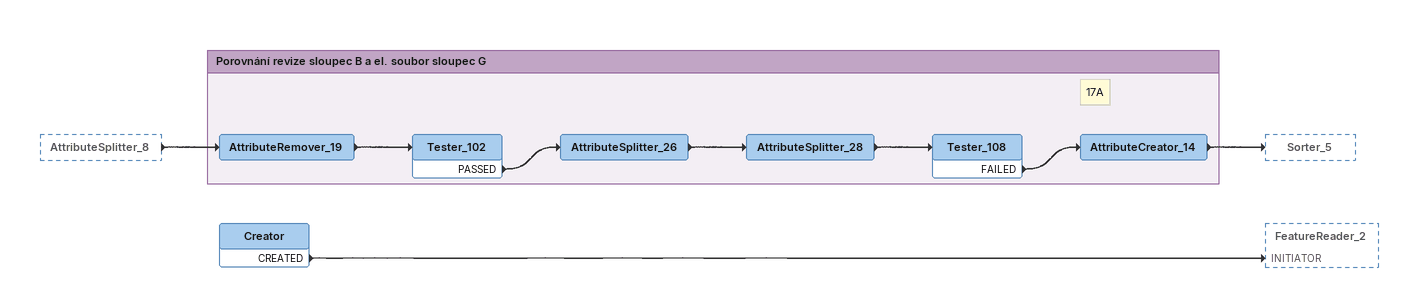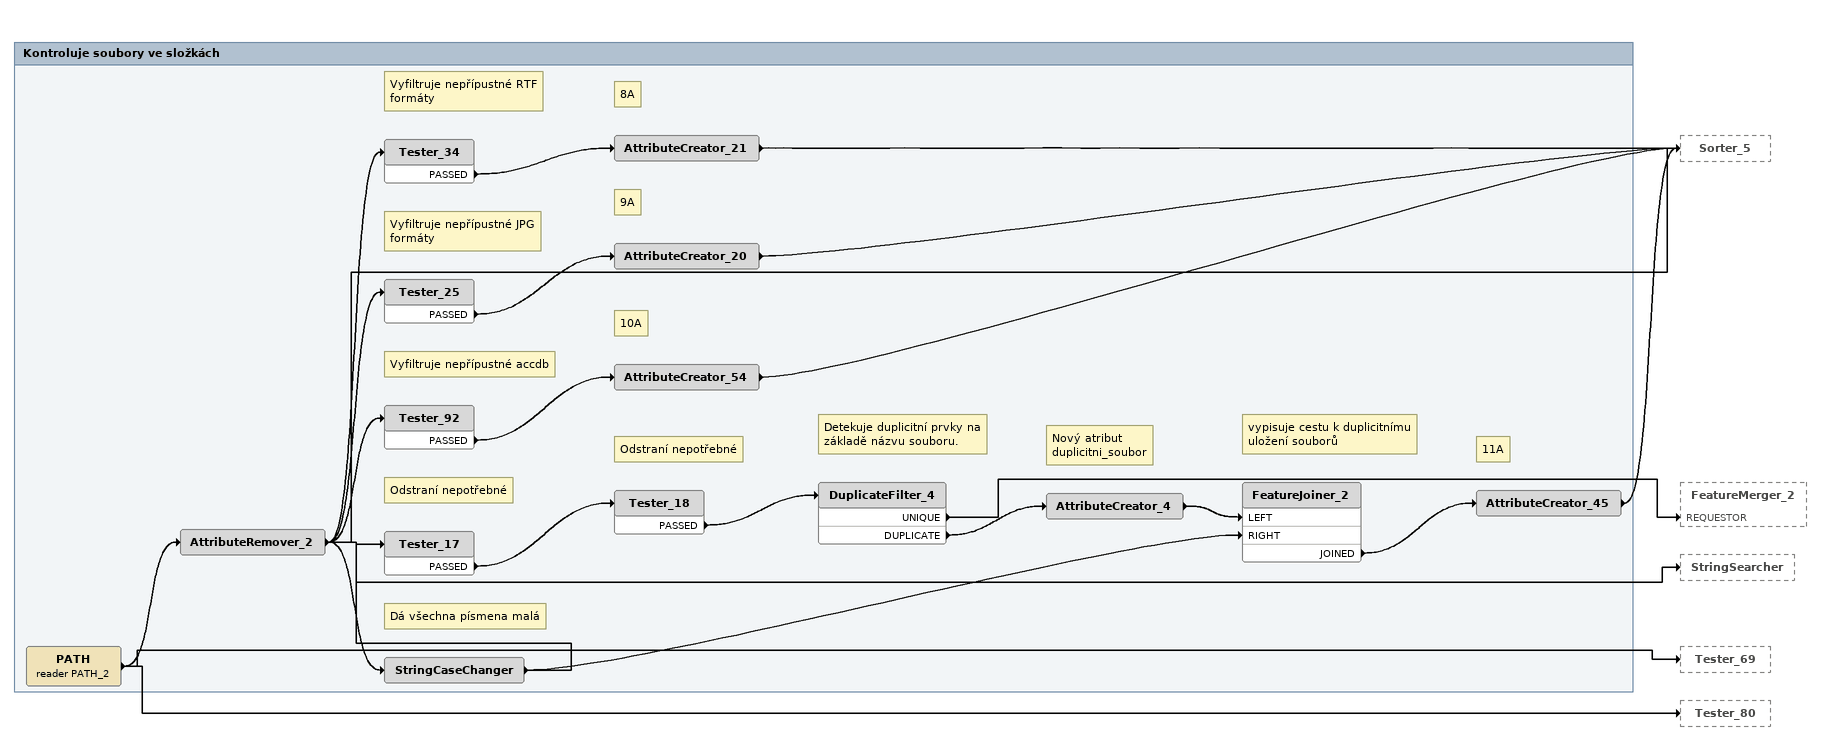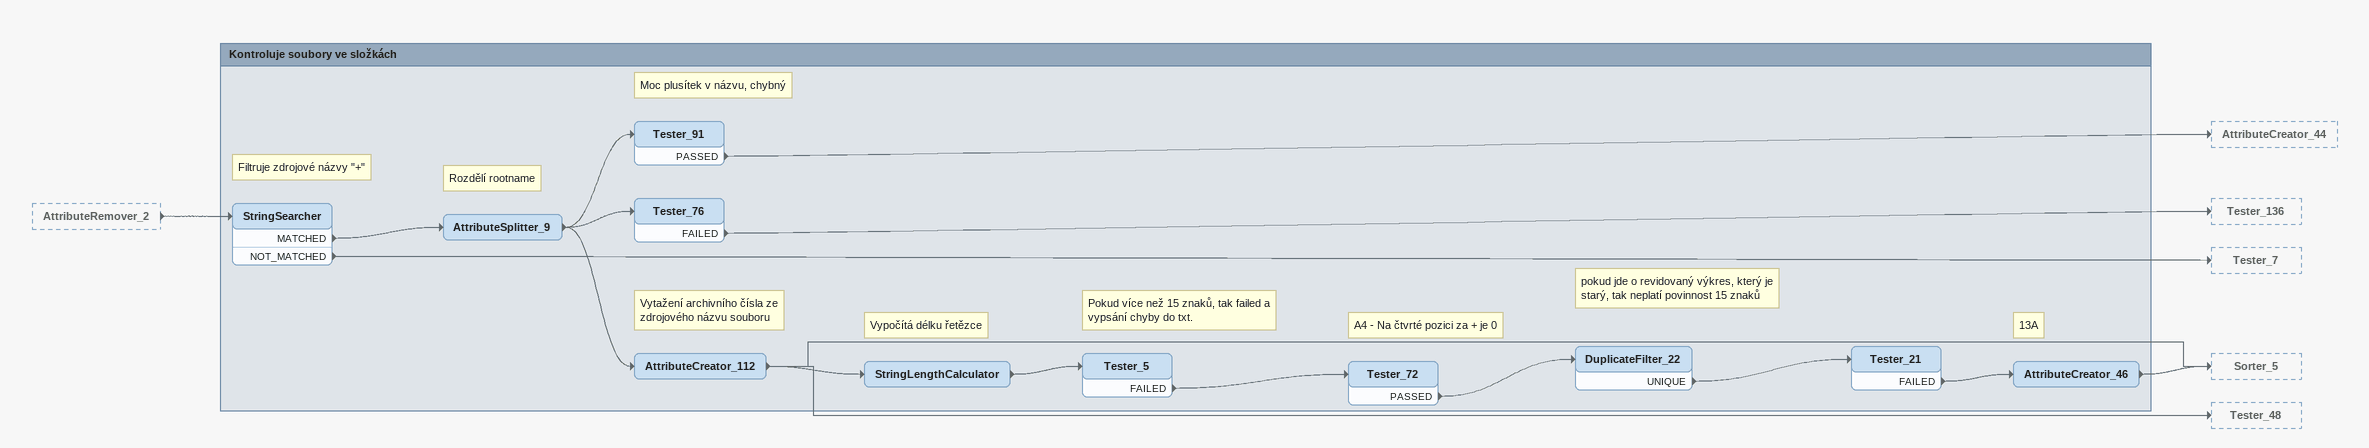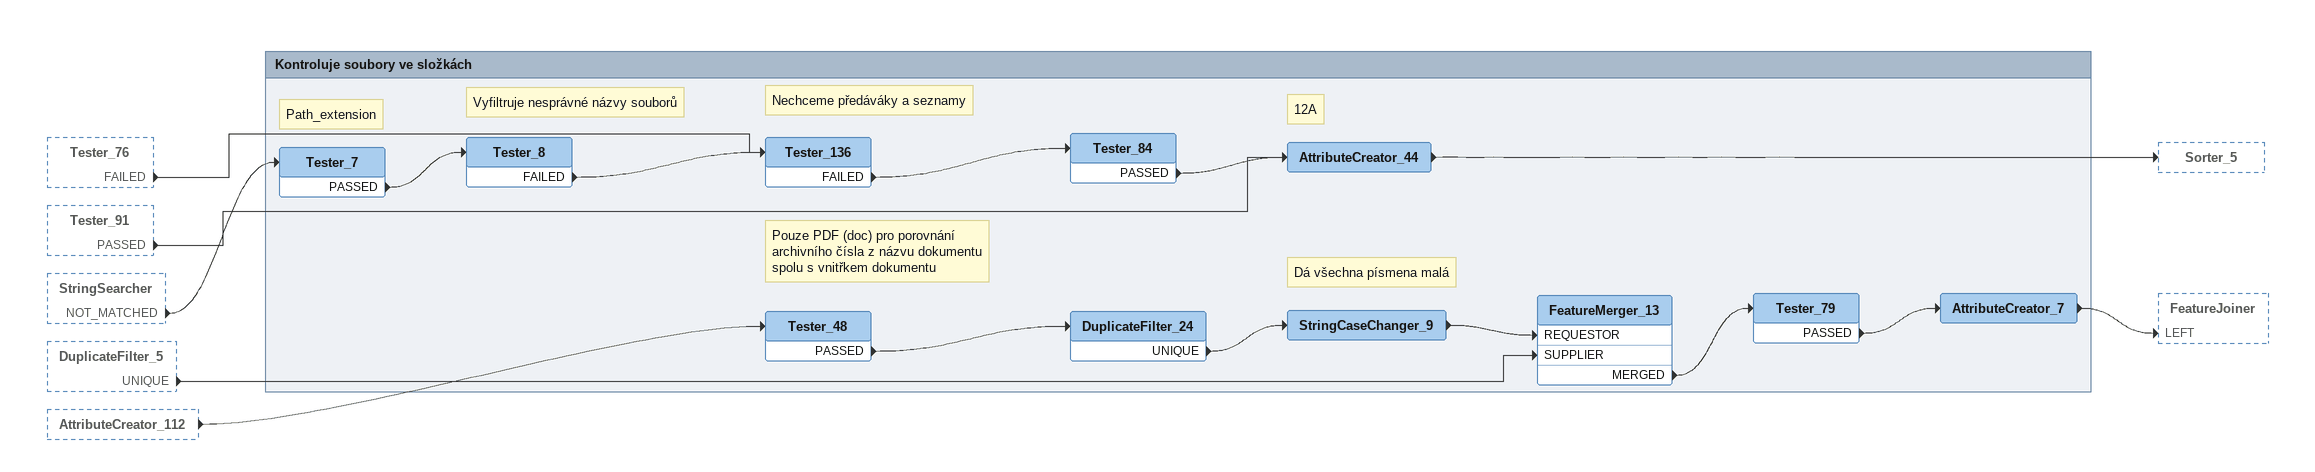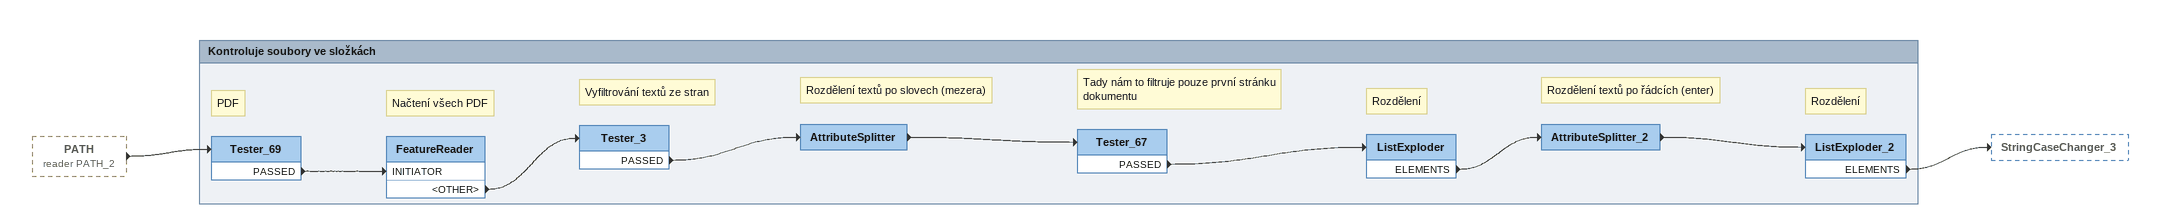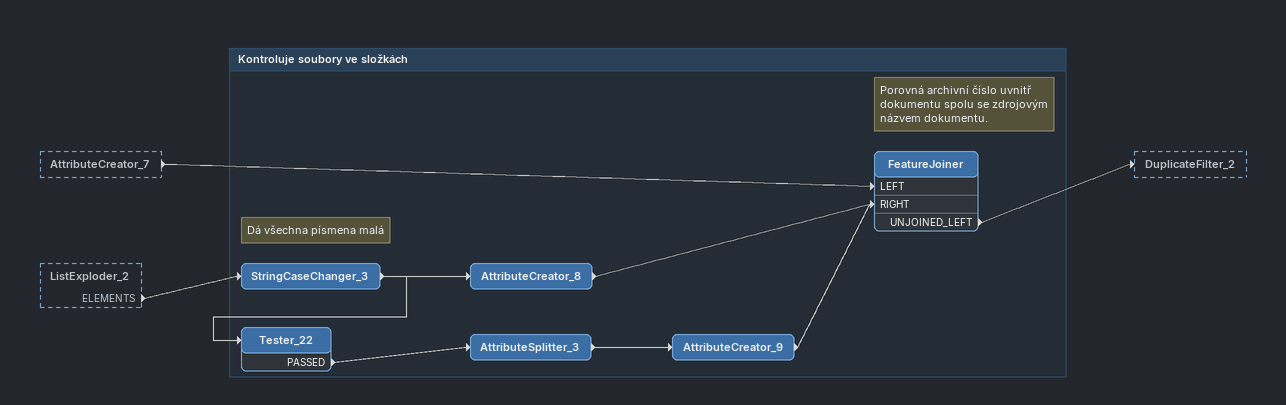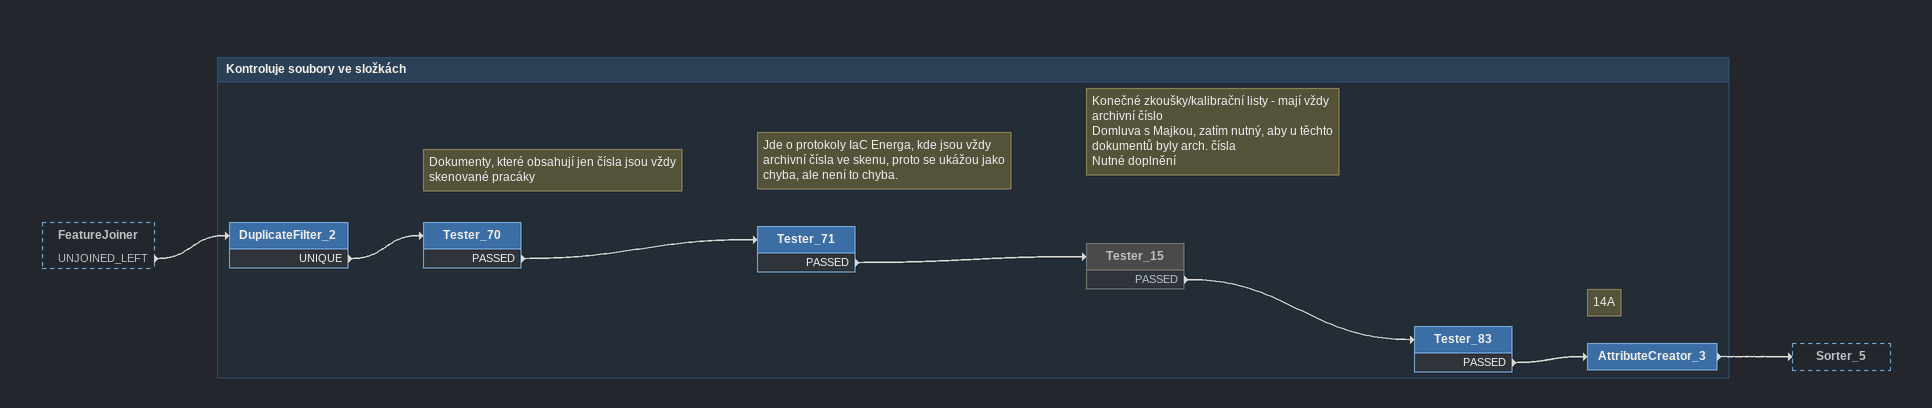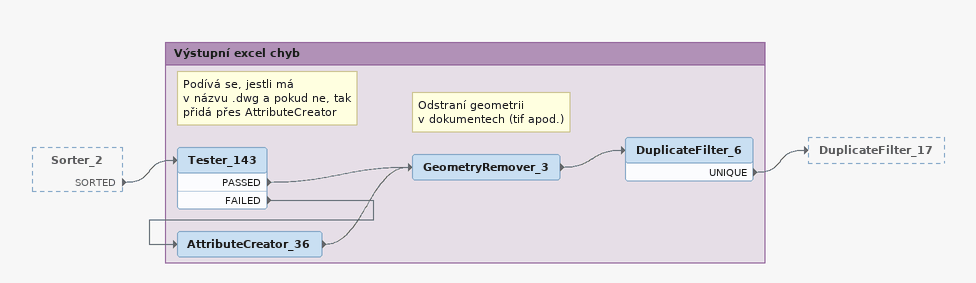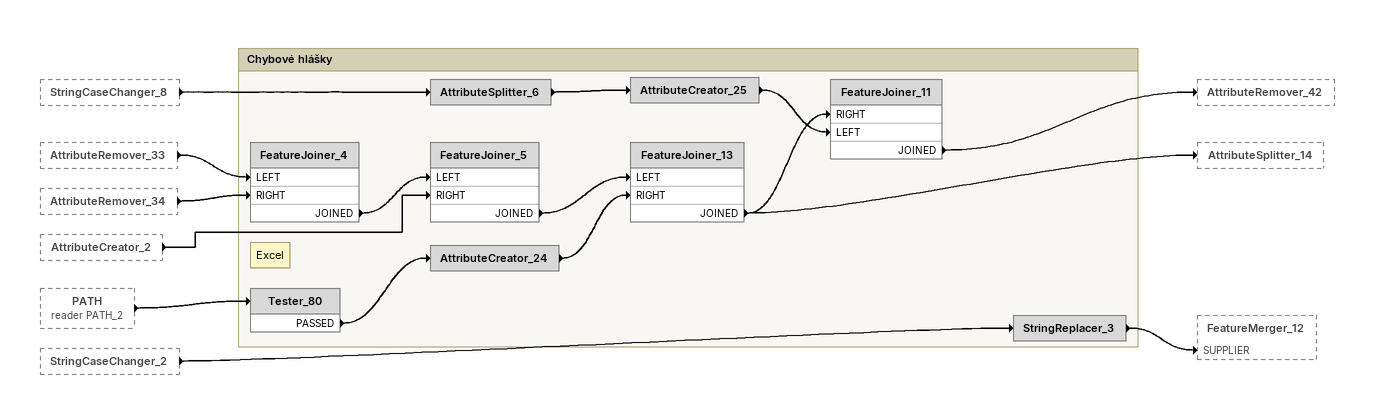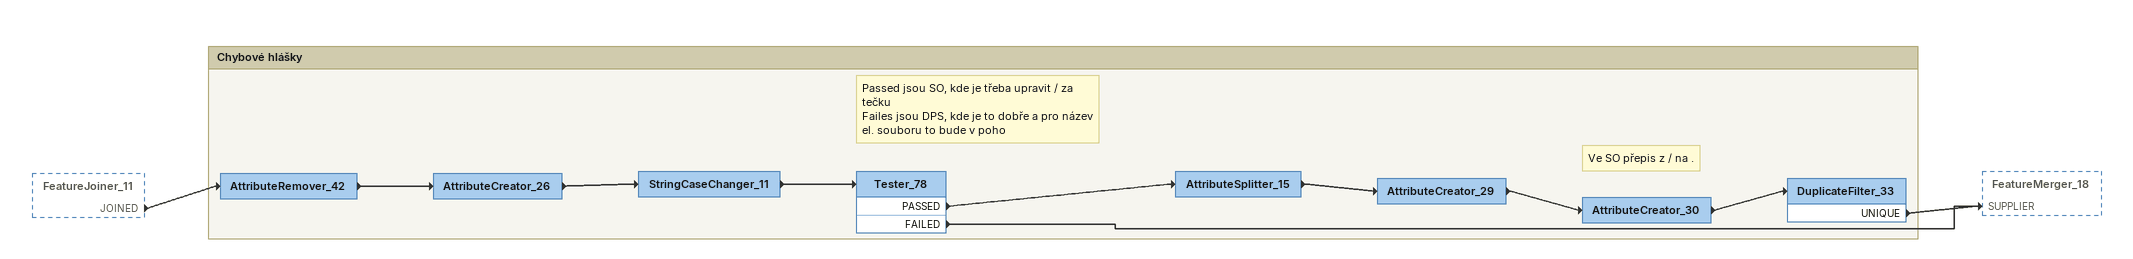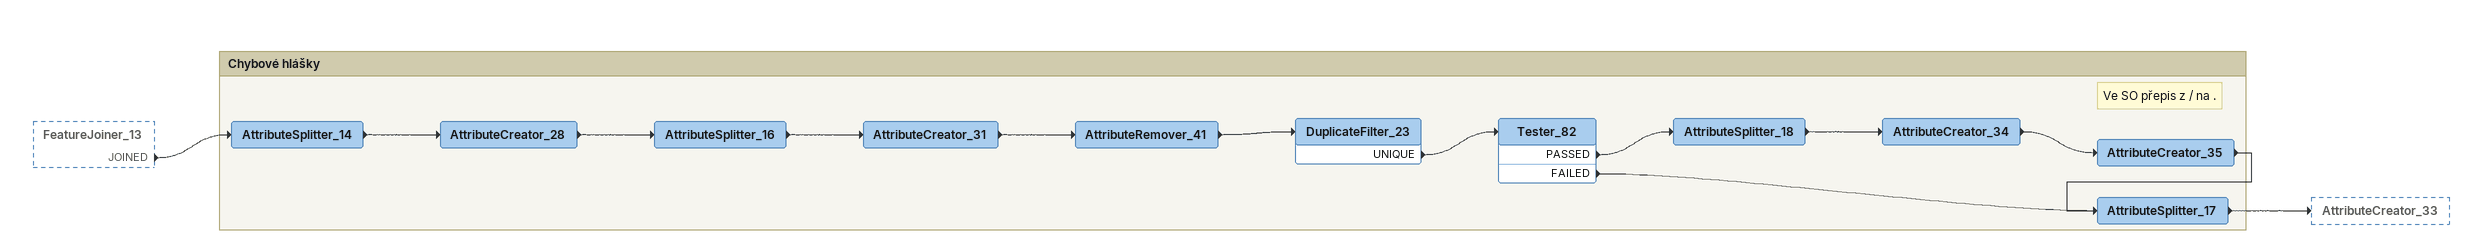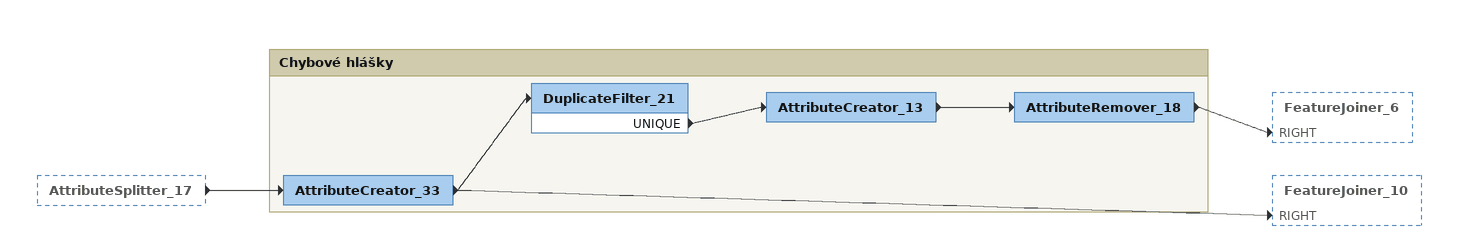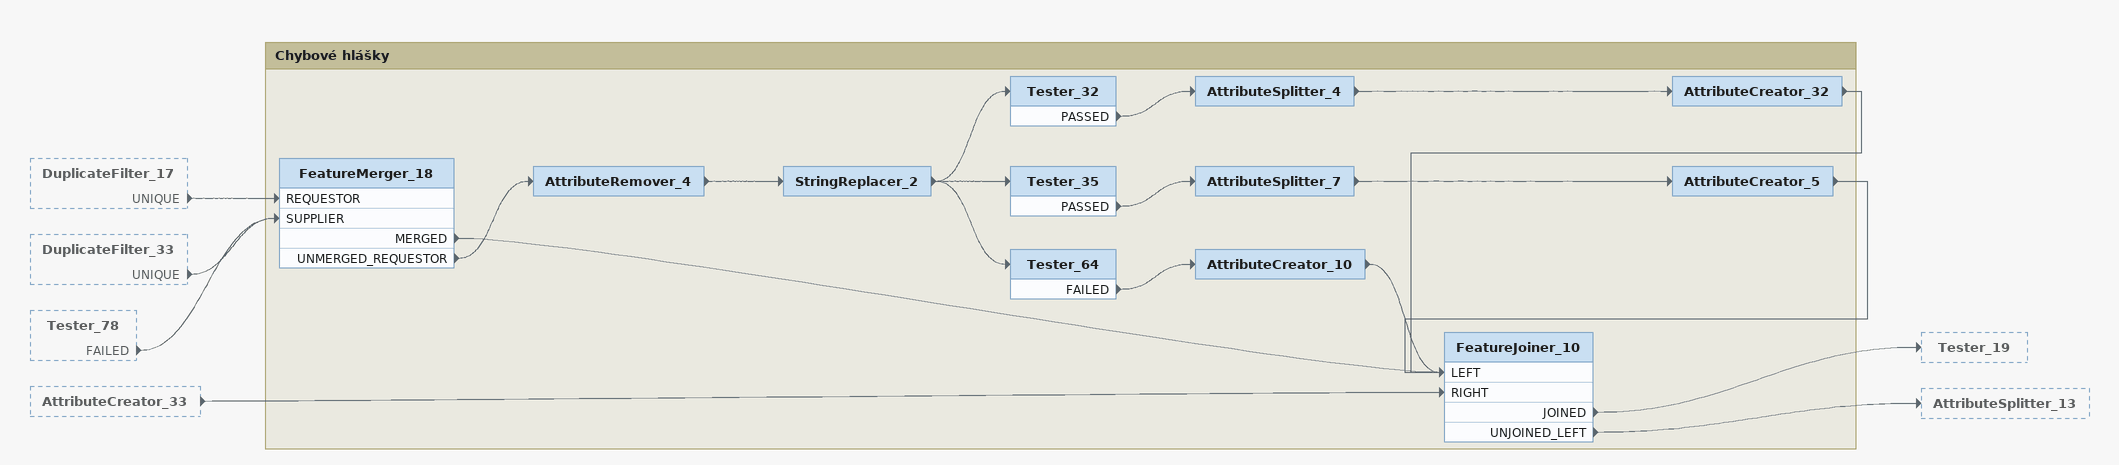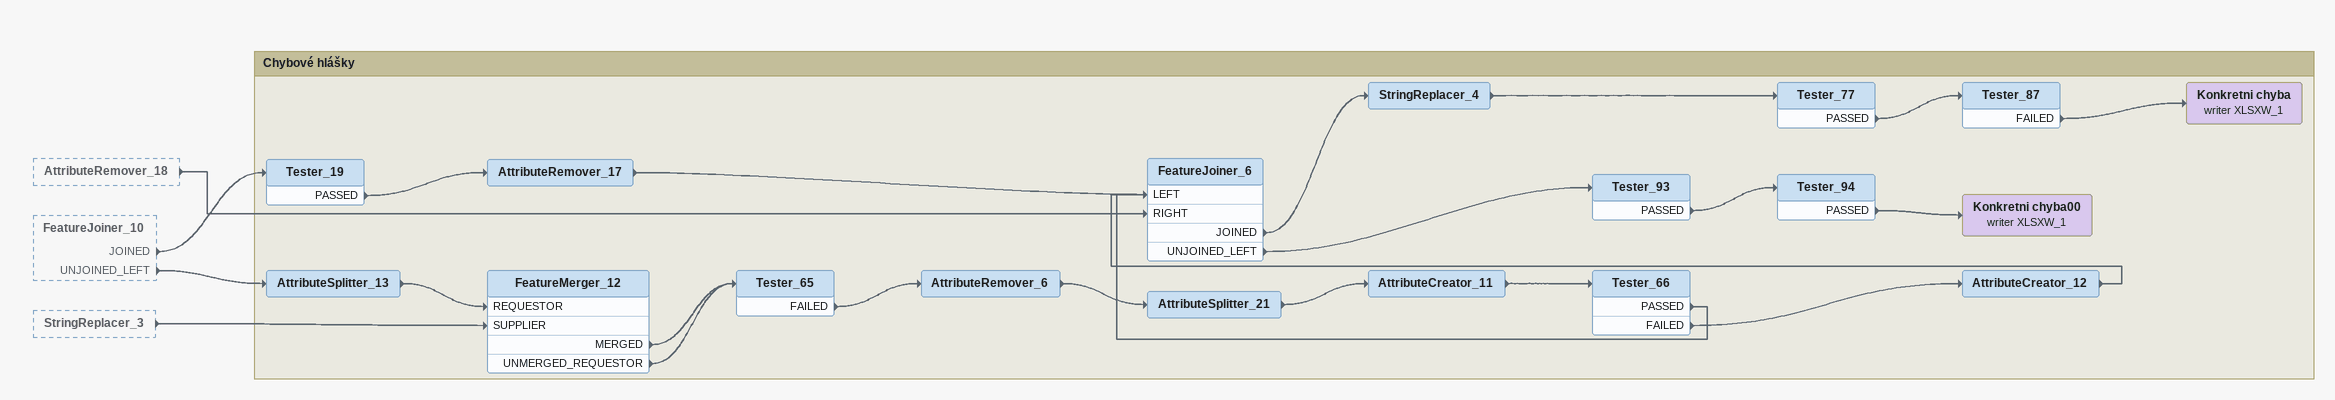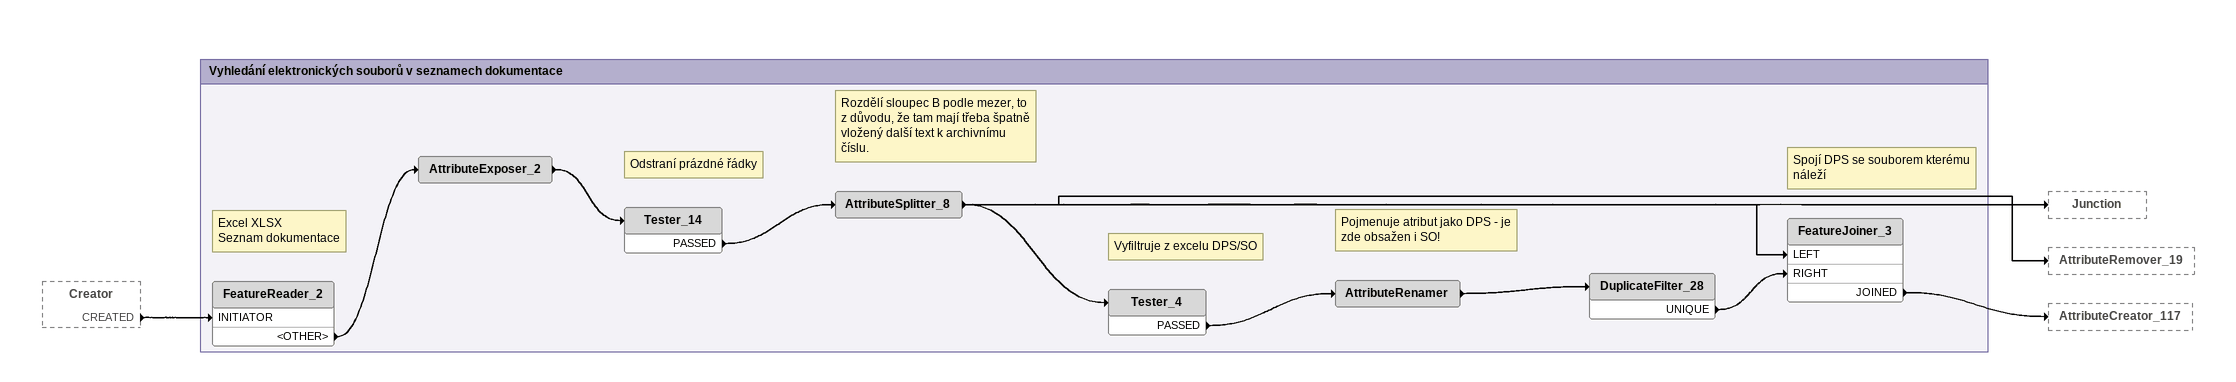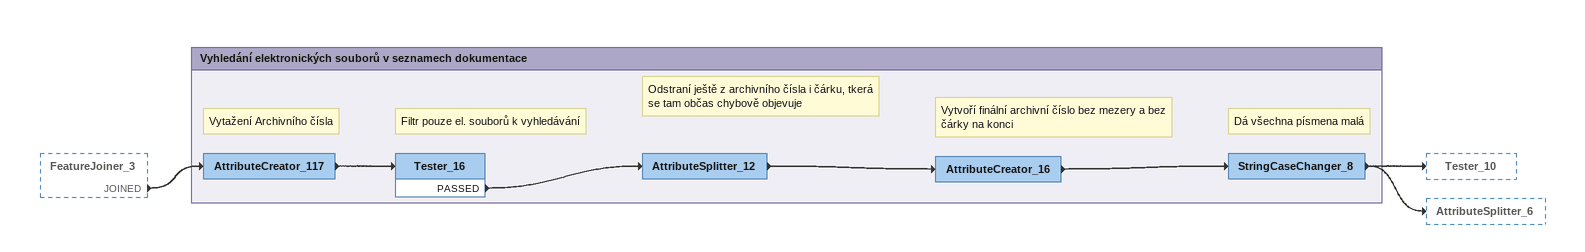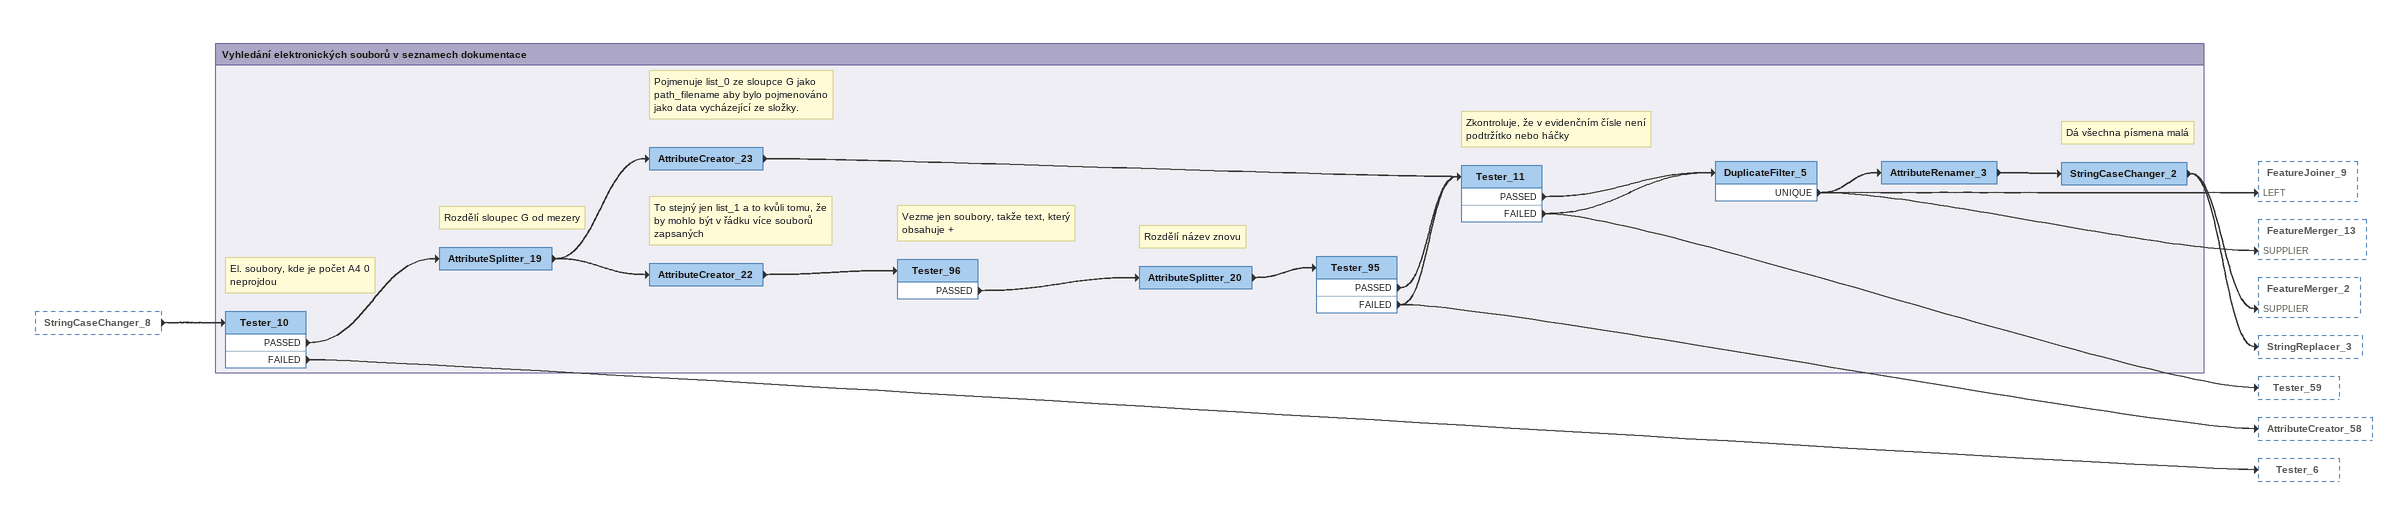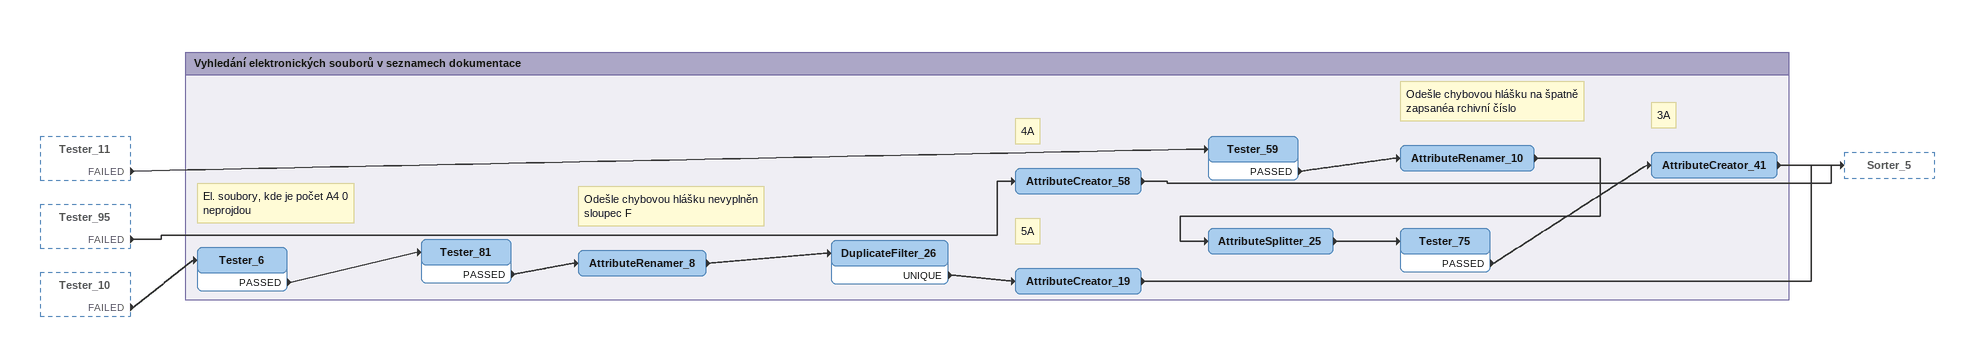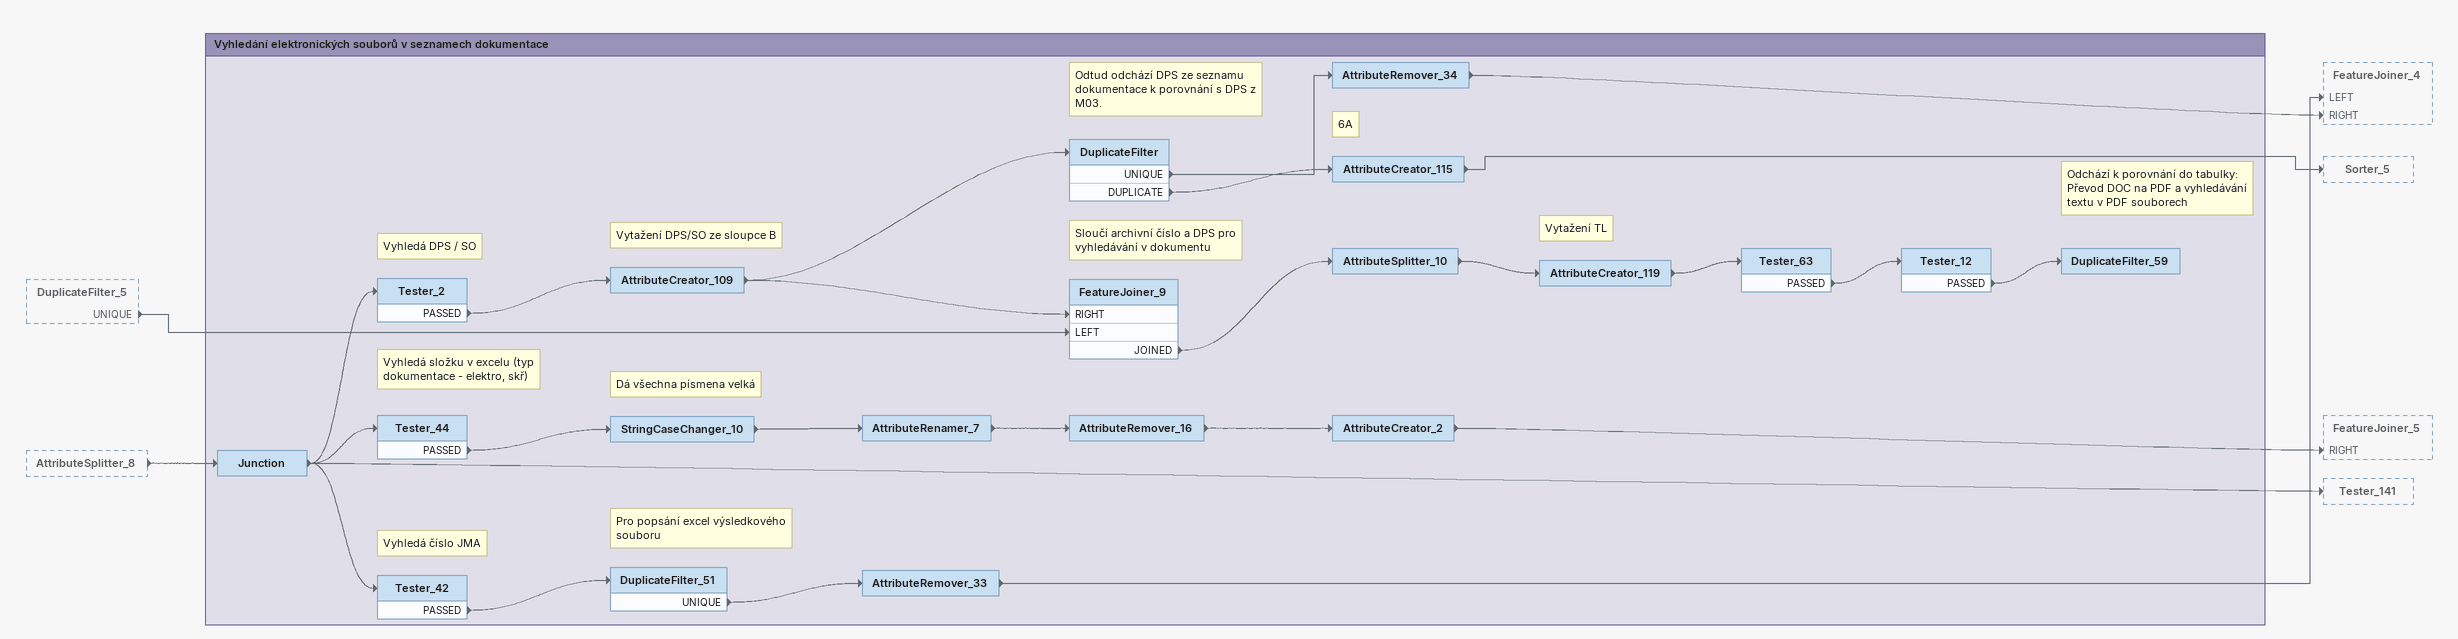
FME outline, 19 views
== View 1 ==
AttributeSplitter_8 [outside]
    -> AttributeRemover_19
Creator
    CREATED -> FeatureReader_2 [INITIATOR]

Bookmark: Porovnání revize sloupec B a el. soubor sloupec G
AttributeRemover_19
    -> Tester_102
Tester_102
    PASSED -> AttributeSplitter_26
AttributeSplitter_26
    -> AttributeSplitter_28
AttributeSplitter_28
    -> Tester_108
Tester_108
    FAILED -> AttributeCreator_14
Note: 17A
AttributeCreator_14
    -> Sorter_5

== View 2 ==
Bookmark: Kontroluje soubory ve složkách
PATH (reader PATH_2)
    -> AttributeRemover_2
    -> Tester_69
    -> Tester_80
AttributeRemover_2
    -> Sorter_5
    -> StringCaseChanger
    -> StringSearcher
    -> Tester_25
    -> Tester_34
    -> Tester_92
Note: Vyfiltruje nepřípustné RTF formáty
Tester_34
    PASSED -> AttributeCreator_21
Note: 8A
AttributeCreator_21
    -> Sorter_5
Note: Vyfiltruje nepřípustné JPG formáty
Tester_25
    PASSED -> AttributeCreator_20
Note: 9A
AttributeCreator_20
    -> Sorter_5
Note: Vyfiltruje nepřípustné accdb
Tester_92
    PASSED -> AttributeCreator_54
Note: 10A
AttributeCreator_54
    -> Sorter_5
Note: Dá všechna písmena malá
StringCaseChanger
    -> Tester_17
    -> FeatureJoiner_2 [RIGHT]
Note: Odstraní nepotřebné
Tester_17
    PASSED -> Tester_18
Note: Odstraní nepotřebné
Tester_18
    PASSED -> DuplicateFilter_4
Note: Detekuje duplicitní prvky na základě názvu souboru.
DuplicateFilter_4
    UNIQUE -> FeatureMerger_2 [REQUESTOR]
    DUPLICATE -> AttributeCreator_4
Note: Nový atribut / duplicitni_soubor
AttributeCreator_4
    -> FeatureJoiner_2 [LEFT]
Note: vypisuje cestu k duplicitnímu uložení souborů
FeatureJoiner_2
    JOINED -> AttributeCreator_45
Note: 11A
AttributeCreator_45
    -> Sorter_5

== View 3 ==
AttributeRemover_2 [outside]
    -> StringSearcher

Bookmark: Kontroluje soubory ve složkách
Note: Filtruje zdrojové názvy "+"
StringSearcher
    MATCHED -> AttributeSplitter_9
    NOT_MATCHED -> Tester_7
Note: Rozdělí rootname
AttributeSplitter_9
    -> AttributeCreator_112
    -> Tester_76
    -> Tester_91
Note: Moc plusítek v názvu, chybný
Tester_91
    PASSED -> AttributeCreator_44
Tester_76
    FAILED -> Tester_136
Note: Vytažení archivního čísla ze zdrojového názvu souboru
AttributeCreator_112
    -> Sorter_5
    -> StringLengthCalculator
    -> Tester_48
Note: Vypočítá délku řetězce
StringLengthCalculator
    -> Tester_5
Note: Pokud více než 15 znaků, tak failed a vypsání chyby do txt.
Tester_5
    FAILED -> Tester_72
Note: A4 - Na čtvrté pozici za + je 0
Tester_72
    PASSED -> DuplicateFilter_22
Note: pokud jde o revidovaný výkres, který je starý, tak neplatí povinnost 15 znaků
DuplicateFilter_22
    UNIQUE -> Tester_21
Tester_21
    FAILED -> AttributeCreator_46
Note: 13A
AttributeCreator_46
    -> Sorter_5

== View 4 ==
Tester_76 [outside]
    FAILED -> Tester_136
Tester_91 [outside]
    PASSED -> AttributeCreator_44
StringSearcher [outside]
    NOT_MATCHED -> Tester_7
DuplicateFilter_5 [outside]
    UNIQUE -> FeatureMerger_13 [SUPPLIER]
AttributeCreator_112 [outside]
    -> Tester_48

Bookmark: Kontroluje soubory ve složkách
Note: Pouze PDF (doc) pro porovnání archivního čísla z názvu dokumentu spolu s vnitřkem dokumentu
Tester_48
    PASSED -> DuplicateFilter_24
DuplicateFilter_24
    UNIQUE -> StringCaseChanger_9
Note: Dá všechna písmena malá
StringCaseChanger_9
    -> FeatureMerger_13 [REQUESTOR]
FeatureMerger_13
    MERGED -> Tester_79
Tester_79
    PASSED -> AttributeCreator_7
AttributeCreator_7
    -> FeatureJoiner [LEFT]
Note: Path_extension
Tester_7
    PASSED -> Tester_8
Note: Vyfiltruje nesprávné názvy souborů
Tester_8
    FAILED -> Tester_136
Note: Nechceme předáváky a seznamy
Tester_136
    FAILED -> Tester_84
Tester_84
    PASSED -> AttributeCreator_44
Note: 12A
AttributeCreator_44
    -> Sorter_5

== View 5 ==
PATH (reader PATH_2) [outside]
    -> Tester_69

Bookmark: Kontroluje soubory ve složkách
Note: PDF
Tester_69
    PASSED -> FeatureReader [INITIATOR]
Note: Načtení všech PDF
FeatureReader
    <OTHER> -> Tester_3
Note: Vyfiltrování textů ze stran
Tester_3
    PASSED -> AttributeSplitter
Note: Rozdělení textů po slovech (mezera)
AttributeSplitter
    -> Tester_67
Note: Tady nám to filtruje pouze první stránku dokumentu
Tester_67
    PASSED -> ListExploder
Note: Rozdělení
ListExploder
    ELEMENTS -> AttributeSplitter_2
Note: Rozdělení textů po řádcích (enter)
AttributeSplitter_2
    -> ListExploder_2
Note: Rozdělení
ListExploder_2
    ELEMENTS -> StringCaseChanger_3

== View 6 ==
AttributeCreator_7 [outside]
    -> FeatureJoiner [LEFT]
ListExploder_2 [outside]
    ELEMENTS -> StringCaseChanger_3

Bookmark: Kontroluje soubory ve složkách
Note: Dá všechna písmena malá
StringCaseChanger_3
    -> Tester_22
    -> AttributeCreator_8
AttributeCreator_8
    -> FeatureJoiner [RIGHT]
Tester_22
    PASSED -> AttributeSplitter_3
AttributeSplitter_3
    -> AttributeCreator_9
AttributeCreator_9
    -> FeatureJoiner [RIGHT]
Note: Porovná archivní číslo uvnitř dokumentu spolu se zdrojovým názvem dokumentu.
FeatureJoiner
    UNJOINED_LEFT -> DuplicateFilter_2

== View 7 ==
FeatureJoiner [outside]
    UNJOINED_LEFT -> DuplicateFilter_2

Bookmark: Kontroluje soubory ve složkách
DuplicateFilter_2
    UNIQUE -> Tester_70
Note: Dokumenty, které obsahují jen čísla jsou vždy skenované pracáky
Tester_70
    PASSED -> Tester_71
Note: Jde o protokoly IaC Energa, kde jsou vždy archivní čísla ve skenu, proto se ukážou jako chyba, ale není to chyba.
Tester_71
    PASSED -> Tester_15
Note: Konečné zkoušky/kalibrační listy - mají vždy archivní číslo / Domluva s Majkou, zatím nutný, aby u těchto dokumentů byly arch. čísla / Nutné doplnění
Tester_15 [off]
    PASSED -> Tester_83
Tester_83
    PASSED -> AttributeCreator_3
Note: 14A
AttributeCreator_3
    -> Sorter_5

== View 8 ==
Sorter_2 [outside]
    SORTED -> Tester_143

Bookmark: Výstupní excel chyb
Note: Podívá se, jestli má / v názvu .dwg a pokud ne, tak přidá přes AttributeCreator
Tester_143
    PASSED -> GeometryRemover_3
    FAILED -> AttributeCreator_36
AttributeCreator_36
    -> GeometryRemover_3
Note: Odstraní geometrii / v dokumentech (tif apod.)
GeometryRemover_3
    -> DuplicateFilter_6
DuplicateFilter_6
    UNIQUE -> DuplicateFilter_17

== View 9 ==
StringCaseChanger_8 [outside]
    -> AttributeSplitter_6
AttributeRemover_33 [outside]
    -> FeatureJoiner_4 [LEFT]
AttributeRemover_34 [outside]
    -> FeatureJoiner_4 [RIGHT]
AttributeCreator_2 [outside]
    -> FeatureJoiner_5 [RIGHT]
PATH (reader PATH_2) [outside]
    -> Tester_80
StringCaseChanger_2 [outside]
    -> StringReplacer_3

Bookmark: Chybové hlášky
StringReplacer_3
    -> FeatureMerger_12 [SUPPLIER]
AttributeSplitter_6
    -> AttributeCreator_25
AttributeCreator_25
    -> FeatureJoiner_11 [LEFT]
FeatureJoiner_4
    JOINED -> FeatureJoiner_5 [LEFT]
FeatureJoiner_5
    JOINED -> FeatureJoiner_13 [LEFT]
Note: Excel
Tester_80
    PASSED -> AttributeCreator_24
AttributeCreator_24
    -> FeatureJoiner_13 [RIGHT]
FeatureJoiner_13
    JOINED -> FeatureJoiner_11 [RIGHT]
    JOINED -> AttributeSplitter_14
FeatureJoiner_11
    JOINED -> AttributeRemover_42

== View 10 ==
FeatureJoiner_11 [outside]
    JOINED -> AttributeRemover_42

Bookmark: Chybové hlášky
AttributeRemover_42
    -> AttributeCreator_26
AttributeCreator_26
    -> StringCaseChanger_11
StringCaseChanger_11
    -> Tester_78
Note: Passed jsou SO, kde je třeba upravit / za tečku / Failes jsou DPS, kde je to dobře a pro název el. souboru to bude v poho
Tester_78
    PASSED -> AttributeSplitter_15
    FAILED -> FeatureMerger_18 [SUPPLIER]
AttributeSplitter_15
    -> AttributeCreator_29
AttributeCreator_29
    -> AttributeCreator_30
Note: Ve SO přepis z / na .
AttributeCreator_30
    -> DuplicateFilter_33
DuplicateFilter_33
    UNIQUE -> FeatureMerger_18 [SUPPLIER]

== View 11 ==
FeatureJoiner_13 [outside]
    JOINED -> AttributeSplitter_14

Bookmark: Chybové hlášky
AttributeSplitter_14
    -> AttributeCreator_28
AttributeCreator_28
    -> AttributeSplitter_16
AttributeSplitter_16
    -> AttributeCreator_31
AttributeCreator_31
    -> AttributeRemover_41
AttributeRemover_41
    -> DuplicateFilter_23
DuplicateFilter_23
    UNIQUE -> Tester_82
Tester_82
    PASSED -> AttributeSplitter_18
    FAILED -> AttributeSplitter_17
AttributeSplitter_18
    -> AttributeCreator_34
AttributeCreator_34
    -> AttributeCreator_35
Note: Ve SO přepis z / na .
AttributeCreator_35
    -> AttributeSplitter_17
AttributeSplitter_17
    -> AttributeCreator_33

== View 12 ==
AttributeSplitter_17 [outside]
    -> AttributeCreator_33

Bookmark: Chybové hlášky
AttributeCreator_33
    -> FeatureJoiner_10 [RIGHT]
    -> DuplicateFilter_21
DuplicateFilter_21
    UNIQUE -> AttributeCreator_13
AttributeCreator_13
    -> AttributeRemover_18
AttributeRemover_18
    -> FeatureJoiner_6 [RIGHT]

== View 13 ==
DuplicateFilter_17 [outside]
    UNIQUE -> FeatureMerger_18 [REQUESTOR]
DuplicateFilter_33 [outside]
    UNIQUE -> FeatureMerger_18 [SUPPLIER]
Tester_78 [outside]
    FAILED -> FeatureMerger_18 [SUPPLIER]
AttributeCreator_33 [outside]
    -> FeatureJoiner_10 [RIGHT]

Bookmark: Chybové hlášky
FeatureMerger_18
    MERGED -> FeatureJoiner_10 [LEFT]
    UNMERGED_REQUESTOR -> AttributeRemover_4
AttributeRemover_4
    -> StringReplacer_2
StringReplacer_2
    -> Tester_32
    -> Tester_35
    -> Tester_64
Tester_32
    PASSED -> AttributeSplitter_4
AttributeSplitter_4
    -> AttributeCreator_32
AttributeCreator_32
    -> FeatureJoiner_10 [LEFT]
Tester_35
    PASSED -> AttributeSplitter_7
AttributeSplitter_7
    -> AttributeCreator_5
AttributeCreator_5
    -> FeatureJoiner_10 [LEFT]
Tester_64
    FAILED -> AttributeCreator_10
AttributeCreator_10
    -> FeatureJoiner_10 [LEFT]
FeatureJoiner_10
    JOINED -> Tester_19
    UNJOINED_LEFT -> AttributeSplitter_13

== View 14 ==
AttributeRemover_18 [outside]
    -> FeatureJoiner_6 [RIGHT]
FeatureJoiner_10 [outside]
    JOINED -> Tester_19
    UNJOINED_LEFT -> AttributeSplitter_13
StringReplacer_3 [outside]
    -> FeatureMerger_12 [SUPPLIER]

Bookmark: Chybové hlášky
Tester_19
    PASSED -> AttributeRemover_17
AttributeRemover_17
    -> FeatureJoiner_6 [LEFT]
AttributeSplitter_13
    -> FeatureMerger_12 [REQUESTOR]
FeatureMerger_12
    MERGED -> Tester_65
    UNMERGED_REQUESTOR -> Tester_65
Tester_65
    FAILED -> AttributeRemover_6
AttributeRemover_6
    -> AttributeSplitter_21
AttributeSplitter_21
    -> AttributeCreator_11
AttributeCreator_11
    -> Tester_66
Tester_66
    PASSED -> FeatureJoiner_6 [LEFT]
    FAILED -> AttributeCreator_12
AttributeCreator_12
    -> FeatureJoiner_6 [LEFT]
FeatureJoiner_6
    JOINED -> StringReplacer_4
    UNJOINED_LEFT -> Tester_93
StringReplacer_4
    -> Tester_77
Tester_77
    PASSED -> Tester_87
Tester_87
    FAILED -> Konkretni chyba (writer XLSXW_1)
Konkretni chyba (writer XLSXW_1)
Tester_93
    PASSED -> Tester_94
Tester_94
    PASSED -> Konkretni chyba00 (writer XLSXW_1)
Konkretni chyba00 (writer XLSXW_1)

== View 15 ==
Creator [outside]
    CREATED -> FeatureReader_2 [INITIATOR]

Bookmark: Vyhledání elektronických souborů v seznamech dokumentace
Note: Excel XLSX / Seznam dokumentace
FeatureReader_2
    <OTHER> -> AttributeExposer_2
AttributeExposer_2
    -> Tester_14
Note: Odstraní prázdné řádky
Tester_14
    PASSED -> AttributeSplitter_8
Note: Rozdělí sloupec B podle mezer, to z důvodu, že tam mají třeba špatně vložený další text k archivnímu číslu.
AttributeSplitter_8
    -> FeatureJoiner_3 [LEFT]
    -> Junction
    -> Tester_4
    -> AttributeRemover_19
Note: Vyfiltruje z excelu DPS/SO
Tester_4
    PASSED -> AttributeRenamer
Note: Pojmenuje atribut jako DPS - je zde obsažen i SO!
AttributeRenamer
    -> DuplicateFilter_28
DuplicateFilter_28
    UNIQUE -> FeatureJoiner_3 [RIGHT]
Note: Spojí DPS se souborem kterému náleží
FeatureJoiner_3
    JOINED -> AttributeCreator_117

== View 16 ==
FeatureJoiner_3 [outside]
    JOINED -> AttributeCreator_117

Bookmark: Vyhledání elektronických souborů v seznamech dokumentace
Note: Vytažení Archivního čísla
AttributeCreator_117
    -> Tester_16
Note: Filtr pouze el. souborů k vyhledávání
Tester_16
    PASSED -> AttributeSplitter_12
Note: Odstraní ještě z archivního čísla i čárku, tkerá se tam občas chybově objevuje
AttributeSplitter_12
    -> AttributeCreator_16
Note: Vytvoří finální archivní číslo bez mezery a bez čárky na konci
AttributeCreator_16
    -> StringCaseChanger_8
Note: Dá všechna písmena malá
StringCaseChanger_8
    -> Tester_10
    -> AttributeSplitter_6

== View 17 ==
StringCaseChanger_8 [outside]
    -> Tester_10

Bookmark: Vyhledání elektronických souborů v seznamech dokumentace
Note: El. soubory, kde je počet A4 0 neprojdou
Tester_10
    PASSED -> AttributeSplitter_19
    FAILED -> Tester_6
Note: Rozdělí sloupec G od mezery
AttributeSplitter_19
    -> AttributeCreator_22
    -> AttributeCreator_23
Note: Pojmenuje list_0 ze sloupce G jako path_filename aby bylo pojmenováno jako data vycházející ze složky.
AttributeCreator_23
    -> Tester_11
Note: To stejný jen list_1 a to kvůli tomu, že by mohlo být v řádku více souborů zapsaných
AttributeCreator_22
    -> Tester_96
Note: Vezme jen soubory, takže text, který obsahuje +
Tester_96
    PASSED -> AttributeSplitter_20
Note: Rozdělí název znovu
AttributeSplitter_20
    -> Tester_95
Tester_95
    PASSED -> Tester_11
    FAILED -> Tester_11
    FAILED -> AttributeCreator_58
Note: Zkontroluje, že v evidenčním čísle není podtržítko nebo háčky
Tester_11
    PASSED -> DuplicateFilter_5
    FAILED -> Tester_59
    FAILED -> DuplicateFilter_5
DuplicateFilter_5
    UNIQUE -> FeatureJoiner_9 [LEFT]
    UNIQUE -> AttributeRenamer_3
    UNIQUE -> FeatureMerger_13 [SUPPLIER]
AttributeRenamer_3
    -> StringCaseChanger_2
Note: Dá všechna písmena malá
StringCaseChanger_2
    -> FeatureMerger_2 [SUPPLIER]
    -> StringReplacer_3

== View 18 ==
Tester_11 [outside]
    FAILED -> Tester_59
Tester_95 [outside]
    FAILED -> AttributeCreator_58
Tester_10 [outside]
    FAILED -> Tester_6

Bookmark: Vyhledání elektronických souborů v seznamech dokumentace
Tester_59
    PASSED -> AttributeRenamer_10
Note: Odešle chybovou hlášku na špatně zapsanéa rchivní číslo
AttributeRenamer_10
    -> AttributeSplitter_25
AttributeSplitter_25
    -> Tester_75
Tester_75
    PASSED -> AttributeCreator_41
Note: 3A
AttributeCreator_41
    -> Sorter_5
Note: 4A
AttributeCreator_58
    -> Sorter_5
Note: El. soubory, kde je počet A4 0 neprojdou
Tester_6
    PASSED -> Tester_81
Tester_81
    PASSED -> AttributeRenamer_8
Note: Odešle chybovou hlášku nevyplněn sloupec F
AttributeRenamer_8
    -> DuplicateFilter_26
DuplicateFilter_26
    UNIQUE -> AttributeCreator_19
Note: 5A
AttributeCreator_19
    -> Sorter_5

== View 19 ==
DuplicateFilter_5 [outside]
    UNIQUE -> FeatureJoiner_9 [LEFT]
AttributeSplitter_8 [outside]
    -> Junction

Bookmark: Vyhledání elektronických souborů v seznamech dokumentace
Junction
    -> Tester_42
    -> Tester_141
    -> Tester_44
    -> Tester_2
Note: Vyhledá DPS / SO
Tester_2
    PASSED -> AttributeCreator_109
Note: Vytažení DPS/SO ze sloupce B
AttributeCreator_109
    -> DuplicateFilter
    -> FeatureJoiner_9 [RIGHT]
Note: Odtud odchází DPS ze seznamu dokumentace k porovnání s DPS z M03.
DuplicateFilter
    UNIQUE -> AttributeRemover_34
    DUPLICATE -> AttributeCreator_115
AttributeRemover_34
    -> FeatureJoiner_4 [RIGHT]
Note: 6A
AttributeCreator_115
    -> Sorter_5
Note: Sloučí archivní číslo a DPS pro vyhledávání v dokumentu
FeatureJoiner_9
    JOINED -> AttributeSplitter_10
AttributeSplitter_10
    -> AttributeCreator_119
Note: Vytažení TL
AttributeCreator_119
    -> Tester_63
Tester_63
    PASSED -> Tester_12
Tester_12
    PASSED -> DuplicateFilter_59
Note: Odchází k porovnání do tabulky: Převod DOC na PDF a vyhledávání textu v PDF souborech
DuplicateFilter_59
Note: Vyhledá složku v excelu (typ dokumentace - elektro, skř)
Tester_44
    PASSED -> StringCaseChanger_10
Note: Dá všechna písmena velká
StringCaseChanger_10
    -> AttributeRenamer_7
AttributeRenamer_7
    -> AttributeRemover_16
AttributeRemover_16
    -> AttributeCreator_2
AttributeCreator_2
    -> FeatureJoiner_5 [RIGHT]
Note: Vyhledá číslo JMA
Tester_42
    PASSED -> DuplicateFilter_51
Note: Pro popsání excel výsledkového souboru
DuplicateFilter_51
    UNIQUE -> AttributeRemover_33
AttributeRemover_33
    -> FeatureJoiner_4 [LEFT]
